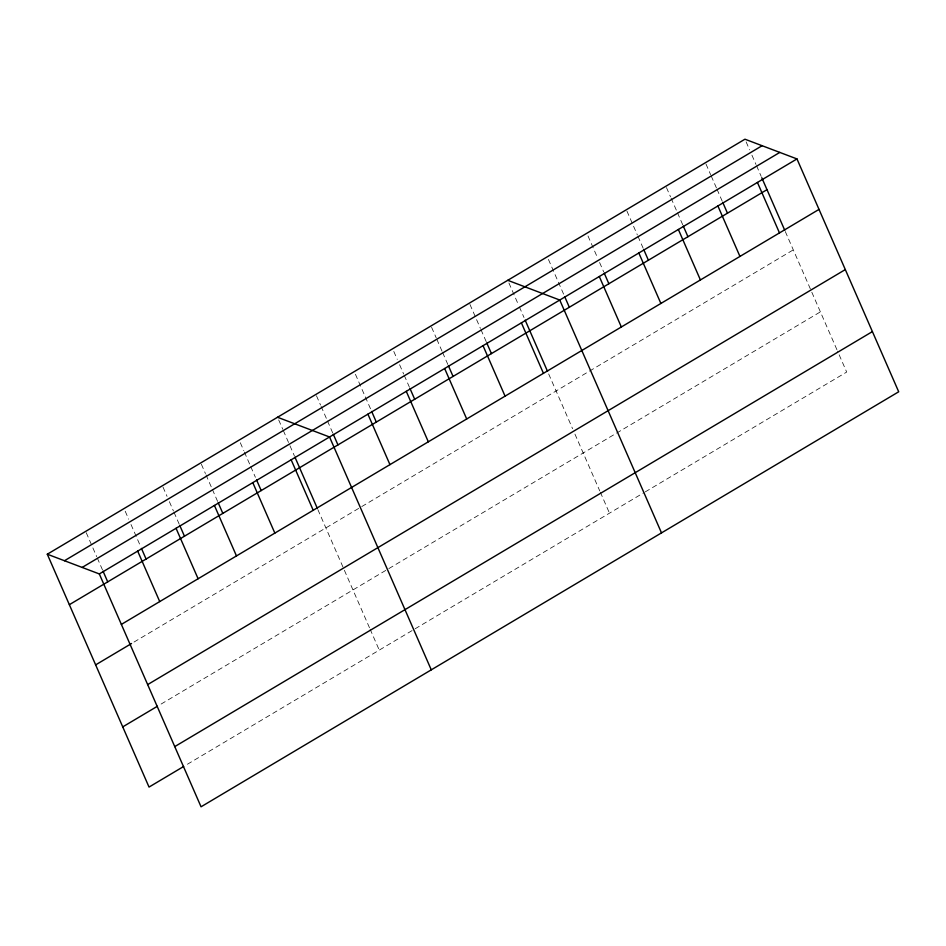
<?xml version="1.0" encoding="UTF-8"?>
<svg xmlns="http://www.w3.org/2000/svg" width="946" height="946" viewBox="0 0 946 946"><rect width="100%" height="100%" fill="white"/><g stroke="black" fill="none" stroke-linecap="round" stroke-linejoin="round"><path stroke-width="0.71" stroke-dasharray="4.73 3.55" d="M134.013 642.05L360.532 507.304M361.762 506.571L793.304 249.862M161.104 704.061L387.624 569.315M388.853 568.581L820.395 311.873M187.403 764.25L413.91 629.504M415.152 628.771L644.072 492.582M645.314 491.849L846.682 372.062L837.541 351.12M746.122 141.865L749.599 149.835M751.916 155.144L755.984 164.438M756.563 165.763L761.199 176.394M785.298 231.545L836.974 349.819M706 164.048L710.647 174.679M711.226 176.003L716.441 187.958M717.021 189.283L722.247 201.238M666.469 187.568L670.525 196.863M671.116 198.187L676.91 211.478M677.49 212.803L682.716 224.758M626.938 211.088L637.379 234.986M637.959 236.323L643.185 248.266M587.986 235.932L597.269 257.182M599.587 262.491L603.643 271.786M548.444 259.452L564.112 295.306M508.913 282.96L518.775 305.546M519.354 306.871L524.001 317.501M548.668 373.954L572.59 428.715M574.943 434.108L599.764 490.915M600.343 492.227L609.484 513.17M469.961 304.458L480.402 328.368M480.982 329.693L486.209 341.648M431.589 327.292L436.236 337.911M436.815 339.247L442.03 351.191M442.61 352.527L447.836 364.47M393.796 351.439L397.285 359.409M399.602 364.718L403.658 374.025M404.249 375.349L409.464 387.304M355.424 374.273L364.707 395.523M365.298 396.847L371.092 410.126M316.472 395.771L320.54 405.065M321.12 406.39L326.926 419.669M327.505 421.005L332.72 432.949M278.692 419.918L282.748 429.212M283.327 430.548L294.348 455.783M317.868 509.598L369.543 627.872M370.111 629.185L379.263 650.115M240.319 442.752L243.796 450.71M244.375 452.046L250.182 465.326M250.761 466.65L255.396 477.281M201.368 464.25L205.424 473.544M206.003 474.868L211.809 488.148M212.389 489.472L217.615 501.427M162.996 487.072L167.052 496.366M169.381 501.676L173.437 510.97M174.017 512.306L179.243 524.261M125.203 511.218L128.68 519.188M131.009 524.51L140.871 547.084M86.252 532.716L96.693 556.626M97.272 557.951L102.499 569.906"/><path stroke-width="1.42" d="M47.3 554.214L744.951 139.204L796.97 158.928L898.7 391.786L201.049 806.796L99.318 573.938L47.3 554.214L149.03 787.072L183.69 766.461M64.47 560.73L762.121 145.708M82.148 567.434L779.8 152.412M99.318 573.938L796.97 158.928M69.354 604.683L767.005 189.673M121.36 624.407L819.011 209.397M95.641 664.872L131.541 643.517M147.659 684.597L845.31 269.586M122.732 726.883L157.391 706.272M174.75 746.607L872.401 331.597M507.754 280.312L559.76 300.036L661.502 532.882M277.521 417.269L329.539 436.981L431.27 669.839M761.778 177.718L784.731 230.233M757.439 182.448L779.48 232.905M722.827 202.562L727.474 213.193M717.896 205.956L739.949 256.425M683.296 226.082L687.931 236.701M678.365 229.476L700.418 279.945M643.765 249.602L648.4 260.221M638.834 252.996L660.887 303.465M604.222 273.122L608.869 283.741M599.303 276.516L621.345 326.985M564.691 296.63L569.338 307.261M525.16 320.15L547.521 371.34M521.4 322.858L543.442 373.327M486.788 342.972L491.435 353.603M483.028 345.68L505.069 396.149M448.416 365.806L453.063 376.425M444.655 368.514L466.697 418.972M410.044 388.629L414.691 399.259M406.283 391.337L428.325 441.806M371.672 411.451L376.319 422.082M367.911 414.159L389.953 464.628M333.299 434.285L337.947 444.904M294.927 457.107L317.3 508.298M291.167 459.815L313.221 510.284M256.567 479.929L261.202 490.56M252.795 482.637L274.848 533.106M218.195 502.764L222.83 513.382M214.423 505.46L236.476 555.929M179.823 525.586L184.458 536.205M176.051 528.294L198.104 578.751M141.451 548.408L146.086 559.039M137.678 551.116L159.732 601.585M103.079 571.23L107.714 581.861"/></g></svg>
